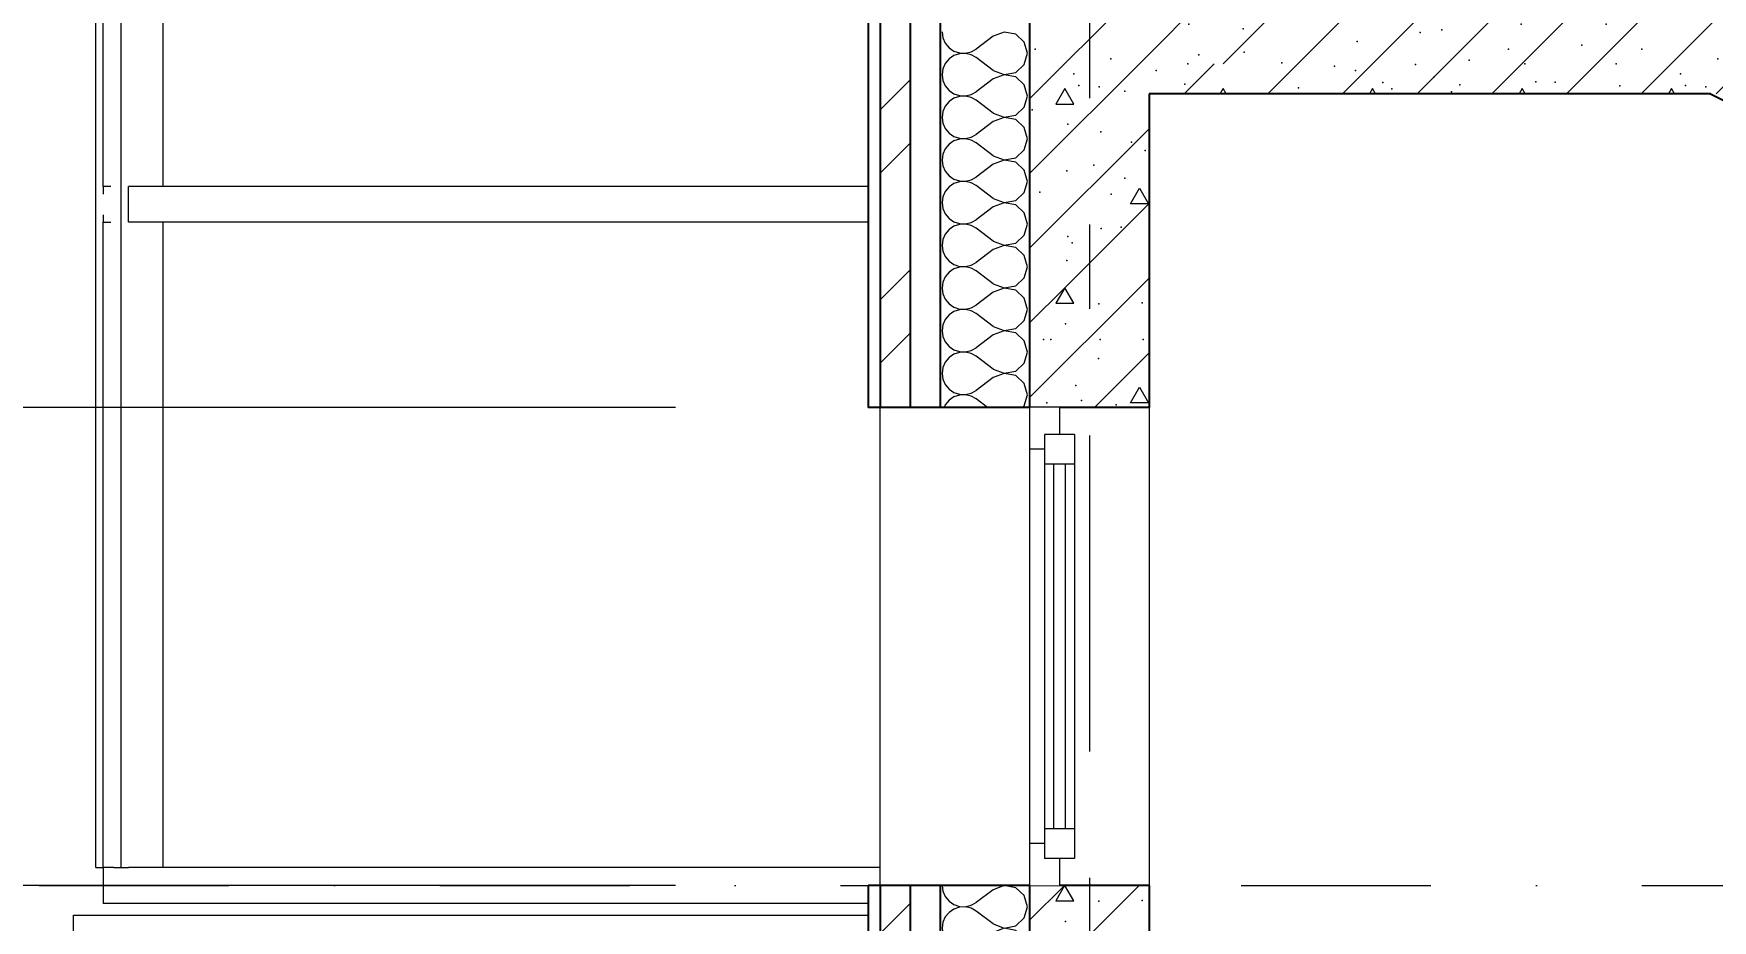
# Model space of a CAD drawing. Header units: millimetres. Extents: x 18162 to 7085488, y 72188 to 247925.
# Drawn here: x 3663562 to 3666371, y 119059 to 120544 of the extents above; entities that cross this region are included whole.
import ezdxf
from ezdxf.enums import TextEntityAlignment as Align

# ---------------------------------------------------------------- set-up
doc = ezdxf.new("R2010")
doc.units = ezdxf.units.MM
doc.header["$MEASUREMENT"] = 0
for name, pattern in [('Dot & Dashed', [670.277762, 317.5, -176.388889, 0, -176.388874]), ('Double Dashed', [1093.611073, 529.166651, -211.666656, 141.111112, -211.666656]), ('Wipeout_Contour', [1000, 0, -1000])]:
    doc.linetypes.add(name, pattern=pattern)
for name, color, linetype in [('Archicad Windows', 7, 'Continuous'), ('Finish - Wall', 7, 'Continuous'), ('Structural - Bearing', 7, 'Continuous'), ('Structural - Grid', 7, 'Continuous'), ('Structural - Stair & Railing', 7, 'Continuous')]:
    doc.layers.add(name, color=color, linetype=linetype)
doc.styles.add('GENERATED_STYLE_3', font='', dxfattribs={"width": 0.8})
doc.styles.get('GENERATED_STYLE_3').set_extended_font_data('ISOCPEUR MON')
doc.dimstyles.new('GENERATED_STYLE__7', dxfattribs={"dimtxt": 220.000005, "dimasz": 114, "dimexe": 0.18, "dimexo": 342.629951, "dimgap": 0, "dimtad": 1, "dimdec": 0, "dimzin": 0, "dimdsep": 46, "dimtxsty": 'GENERATED_STYLE_3', "dimblk": 'ARROWHEAD_2', "dimblk1": 'ARROWHEAD_2', "dimblk2": 'ARROWHEAD_2', "dimcen": 0.09, "dimclrd": 13, "dimclre": 13, "dimclrt": 13, "dimadec": 0, "dimazin": 0, "dimtfac": 1, "dimtdec": 4, "dimtmove": 0, "dimatfit": 3, "dimfxl": 1, "dimtolj": 1, "dimtzin": 0, "dimarcsym": 0})
pattern_1 = [(45, (3761974.73, 95118), (-159.09903, 159.09903), []), (45, (3761921.7, 95171.04), (-159.09903, 159.09903), [])]
pattern_2 = [(0, (3761974.73, 95118.01), (0, 75), [0, -75])]

# ---------------------------------------------------------------- blocks, each defined once
blk = doc.blocks.new('*X848', base_point=(3761974.7, 95118))
at = {"layer": 'Structural - Bearing', "color": 7, "linetype": 'Continuous', "lineweight": 9}
for p, q in [((3665082.6, 120546.6), (3665084, 120536.8)), ((3665084, 120536.8), (3665088, 120527.8)), ((3665168.3, 120539.4), (3665139.8, 120518)), ((3665186.6, 120546.4), (3665168.3, 120539.4)), ((3665205.7, 120542.8), (3665186.6, 120546.4)), ((3665220.1, 120529.6), (3665205.7, 120542.8)), ((3665088, 120527.8), (3665094.2, 120520.2)), ((3665094.2, 120520.2), (3665102.4, 120514.6)), ((3665102.4, 120507.1), (3665094.2, 120501.5)), ((3665102.4, 120514.6), (3665111.7, 120511.5)), ((3665111.7, 120510.2), (3665102.4, 120507.1)), ((3665111.7, 120511.5), (3665121.5, 120511)), ((3665121.5, 120510.7), (3665111.7, 120510.2)), ((3665121.5, 120511), (3665131.1, 120513.2)), ((3665131.1, 120508.5), (3665121.5, 120510.7)), ((3665131.1, 120513.2), (3665139.8, 120518)), ((3665139.8, 120503.7), (3665131.1, 120508.5)), ((3665225.5, 120510.9), (3665220.1, 120529.6)), ((3665220.1, 120492.1), (3665225.5, 120510.9)), ((3665084, 120484.9), (3665082.6, 120475.1)), ((3665088, 120493.9), (3665084, 120484.9)), ((3665094.2, 120501.5), (3665088, 120493.9)), ((3665168.3, 120482.3), (3665139.8, 120503.7)), ((3665168.3, 120482.3), (3665186.6, 120475.3)), ((3665205.7, 120478.9), (3665220.1, 120492.1)), ((3665082.6, 120475.1), (3665084, 120465.4)), ((3665084, 120465.4), (3665088, 120456.4)), ((3665088, 120456.4), (3665094.2, 120448.8)), ((3665168.3, 120468), (3665139.8, 120446.6)), ((3665186.6, 120475), (3665168.3, 120468)), ((3665186.6, 120475.3), (3665205.7, 120478.9)), ((3665205.7, 120471.4), (3665186.6, 120475)), ((3665220.1, 120458.2), (3665205.7, 120471.4)), ((3665225.5, 120439.4), (3665220.1, 120458.2)), ((3665094.2, 120430.1), (3665088, 120422.5)), ((3665094.2, 120448.8), (3665102.4, 120443.2)), ((3665102.4, 120435.7), (3665094.2, 120430.1)), ((3665102.4, 120443.2), (3665111.7, 120440.1)), ((3665111.7, 120438.8), (3665102.4, 120435.7)), ((3665111.7, 120440.1), (3665121.5, 120439.6)), ((3665121.5, 120439.3), (3665111.7, 120438.8)), ((3665121.5, 120439.6), (3665131.1, 120441.8)), ((3665131.1, 120437.1), (3665121.5, 120439.3)), ((3665131.1, 120441.8), (3665139.8, 120446.6)), ((3665139.8, 120432.3), (3665131.1, 120437.1)), ((3665168.3, 120410.9), (3665139.8, 120432.3)), ((3665220.1, 120420.7), (3665225.5, 120439.4)), ((3665084, 120413.5), (3665082.6, 120403.7)), ((3665082.6, 120403.7), (3665084, 120394)), ((3665088, 120422.5), (3665084, 120413.5)), ((3665168.3, 120396.6), (3665139.8, 120375.1)), ((3665168.3, 120410.9), (3665186.6, 120403.9)), ((3665186.6, 120403.6), (3665168.3, 120396.6)), ((3665186.6, 120403.9), (3665205.7, 120407.5)), ((3665205.7, 120400), (3665186.6, 120403.6)), ((3665205.7, 120407.5), (3665220.1, 120420.7)), ((3665220.1, 120386.8), (3665205.7, 120400)), ((3665084, 120394), (3665088, 120384.9)), ((3665088, 120384.9), (3665094.2, 120377.4)), ((3665094.2, 120377.4), (3665102.4, 120371.8)), ((3665102.4, 120371.8), (3665111.7, 120368.6)), ((3665111.7, 120367.4), (3665102.4, 120364.2)), ((3665111.7, 120368.6), (3665121.5, 120368.2)), ((3665121.5, 120367.9), (3665111.7, 120367.4)), ((3665121.5, 120368.2), (3665131.1, 120370.4)), ((3665131.1, 120365.6), (3665121.5, 120367.9)), ((3665131.1, 120370.4), (3665139.8, 120375.1)), ((3665225.5, 120368), (3665220.1, 120386.8)), ((3665220.1, 120349.2), (3665225.5, 120368)), ((3665084, 120342.1), (3665082.6, 120332.3)), ((3665088, 120351.1), (3665084, 120342.1)), ((3665094.2, 120358.7), (3665088, 120351.1)), ((3665102.4, 120364.2), (3665094.2, 120358.7)), ((3665139.8, 120360.9), (3665131.1, 120365.6)), ((3665168.3, 120339.4), (3665139.8, 120360.9)), ((3665168.3, 120339.4), (3665186.6, 120332.4)), ((3665205.7, 120336.1), (3665220.1, 120349.2)), ((3665082.6, 120332.3), (3665084, 120322.5)), ((3665084, 120322.5), (3665088, 120313.5)), ((3665088, 120313.5), (3665094.2, 120305.9)), ((3665168.3, 120325.1), (3665139.8, 120303.7)), ((3665186.6, 120332.1), (3665168.3, 120325.1)), ((3665186.6, 120332.4), (3665205.7, 120336.1)), ((3665205.7, 120328.5), (3665186.6, 120332.1)), ((3665220.1, 120315.4), (3665205.7, 120328.5)), ((3665225.5, 120296.6), (3665220.1, 120315.4)), ((3665094.2, 120287.2), (3665088, 120279.6)), ((3665094.2, 120305.9), (3665102.4, 120300.3)), ((3665102.4, 120292.8), (3665094.2, 120287.2)), ((3665102.4, 120300.3), (3665111.7, 120297.2)), ((3665111.7, 120296), (3665102.4, 120292.8)), ((3665111.7, 120297.2), (3665121.5, 120296.7)), ((3665121.5, 120296.4), (3665111.7, 120296)), ((3665121.5, 120296.7), (3665131.1, 120299)), ((3665131.1, 120294.2), (3665121.5, 120296.4)), ((3665131.1, 120299), (3665139.8, 120303.7)), ((3665139.8, 120289.4), (3665131.1, 120294.2)), ((3665168.3, 120268), (3665139.8, 120289.4)), ((3665220.1, 120277.8), (3665225.5, 120296.6)), ((3665084, 120270.6), (3665082.6, 120260.9)), ((3665082.6, 120260.9), (3665084, 120251.1)), ((3665088, 120279.6), (3665084, 120270.6)), ((3665168.3, 120268), (3665186.6, 120261)), ((3665186.6, 120260.7), (3665168.3, 120253.7)), ((3665186.6, 120261), (3665205.7, 120264.6)), ((3665205.7, 120257.1), (3665186.6, 120260.7)), ((3665205.7, 120264.6), (3665220.1, 120277.8)), ((3665220.1, 120243.9), (3665205.7, 120257.1)), ((3665084, 120251.1), (3665088, 120242.1)), ((3665088, 120242.1), (3665094.2, 120234.5)), ((3665094.2, 120234.5), (3665102.4, 120228.9)), ((3665102.4, 120228.9), (3665111.7, 120225.8)), ((3665121.5, 120225.3), (3665131.1, 120227.5)), ((3665131.1, 120227.5), (3665139.8, 120232.3)), ((3665168.3, 120253.7), (3665139.8, 120232.3)), ((3665225.5, 120225.1), (3665220.1, 120243.9)), ((3665084, 120199.2), (3665082.6, 120189.4)), ((3665088, 120208.2), (3665084, 120199.2)), ((3665094.2, 120215.8), (3665088, 120208.2)), ((3665102.4, 120221.4), (3665094.2, 120215.8)), ((3665111.7, 120224.5), (3665102.4, 120221.4)), ((3665111.7, 120225.8), (3665121.5, 120225.3)), ((3665121.5, 120225), (3665111.7, 120224.5)), ((3665131.1, 120222.8), (3665121.5, 120225)), ((3665139.8, 120218), (3665131.1, 120222.8)), ((3665168.3, 120196.6), (3665139.8, 120218)), ((3665205.7, 120193.2), (3665220.1, 120206.4)), ((3665220.1, 120206.4), (3665225.5, 120225.1)), ((3665082.6, 120189.4), (3665084, 120179.7)), ((3665084, 120179.7), (3665088, 120170.7)), ((3665088, 120170.7), (3665094.2, 120163.1)), ((3665168.3, 120182.3), (3665139.8, 120160.9)), ((3665168.3, 120196.6), (3665186.6, 120189.6)), ((3665186.6, 120189.3), (3665168.3, 120182.3)), ((3665186.6, 120189.6), (3665205.7, 120193.2)), ((3665205.7, 120185.7), (3665186.6, 120189.3)), ((3665220.1, 120172.5), (3665205.7, 120185.7)), ((3665225.5, 120153.7), (3665220.1, 120172.5)), ((3665094.2, 120144.4), (3665088, 120136.8)), ((3665094.2, 120163.1), (3665102.4, 120157.5)), ((3665102.4, 120150), (3665094.2, 120144.4)), ((3665102.4, 120157.5), (3665111.7, 120154.3)), ((3665111.7, 120153.1), (3665102.4, 120150)), ((3665111.7, 120154.3), (3665121.5, 120153.9)), ((3665121.5, 120153.6), (3665111.7, 120153.1)), ((3665121.5, 120153.9), (3665131.1, 120156.1)), ((3665131.1, 120151.3), (3665121.5, 120153.6)), ((3665131.1, 120156.1), (3665139.8, 120160.9)), ((3665139.8, 120146.6), (3665131.1, 120151.3)), ((3665168.3, 120125.1), (3665139.8, 120146.6)), ((3665220.1, 120134.9), (3665225.5, 120153.7)), ((3665084, 120127.8), (3665082.6, 120118)), ((3665082.6, 120118), (3665084, 120108.2)), ((3665088, 120136.8), (3665084, 120127.8)), ((3665168.3, 120125.1), (3665186.6, 120118.2)), ((3665186.6, 120117.9), (3665168.3, 120110.9)), ((3665186.6, 120118.2), (3665205.7, 120121.8)), ((3665205.7, 120114.2), (3665186.6, 120117.9)), ((3665205.7, 120121.8), (3665220.1, 120134.9)), ((3665220.1, 120101.1), (3665205.7, 120114.2)), ((3665084, 120108.2), (3665088, 120099.2)), ((3665088, 120099.2), (3665094.2, 120091.6)), ((3665094.2, 120091.6), (3665102.4, 120086.1)), ((3665102.4, 120086.1), (3665111.7, 120082.9)), ((3665131.1, 120084.7), (3665139.8, 120089.4)), ((3665168.3, 120110.9), (3665139.8, 120089.4)), ((3665225.5, 120082.3), (3665220.1, 120101.1)), ((3665088, 120065.4), (3665084, 120056.3)), ((3665094.2, 120072.9), (3665088, 120065.4)), ((3665102.4, 120078.5), (3665094.2, 120072.9)), ((3665111.7, 120081.7), (3665102.4, 120078.5)), ((3665111.7, 120082.9), (3665121.5, 120082.4)), ((3665121.5, 120082.1), (3665111.7, 120081.7)), ((3665121.5, 120082.4), (3665131.1, 120084.7)), ((3665131.1, 120079.9), (3665121.5, 120082.1)), ((3665139.8, 120075.1), (3665131.1, 120079.9)), ((3665168.3, 120053.7), (3665139.8, 120075.1)), ((3665205.7, 120050.3), (3665220.1, 120063.5)), ((3665220.1, 120063.5), (3665225.5, 120082.3)), ((3665084, 120056.3), (3665082.6, 120046.6)), ((3665082.6, 120046.6), (3665084, 120036.8)), ((3665084, 120036.8), (3665088, 120027.8)), ((3665168.3, 120039.4), (3665139.8, 120018)), ((3665168.3, 120053.7), (3665186.6, 120046.7)), ((3665186.6, 120046.4), (3665168.3, 120039.4)), ((3665186.6, 120046.7), (3665205.7, 120050.3)), ((3665205.7, 120042.8), (3665186.6, 120046.4)), ((3665220.1, 120029.6), (3665205.7, 120042.8)), ((3665225.5, 120010.9), (3665220.1, 120029.6)), ((3665088, 120027.8), (3665094.2, 120020.2)), ((3665094.2, 120001.5), (3665088, 119993.9)), ((3665094.2, 120020.2), (3665102.4, 120014.6)), ((3665102.4, 120007.1), (3665094.2, 120001.5)), ((3665102.4, 120014.6), (3665111.7, 120011.5)), ((3665111.7, 120010.2), (3665102.4, 120007.1)), ((3665111.7, 120011.5), (3665121.5, 120011)), ((3665121.5, 120010.7), (3665111.7, 120010.2)), ((3665121.5, 120011), (3665131.1, 120013.2)), ((3665131.1, 120008.5), (3665121.5, 120010.7)), ((3665131.1, 120013.2), (3665139.8, 120018)), ((3665139.8, 120003.7), (3665131.1, 120008.5)), ((3665168.3, 119982.3), (3665139.8, 120003.7)), ((3665220.1, 119992.1), (3665225.5, 120010.9)), ((3665084, 119984.9), (3665082.6, 119975.1)), ((3665082.6, 119975.1), (3665084, 119965.4)), ((3665088, 119993.9), (3665084, 119984.9)), ((3665168.3, 119982.3), (3665186.6, 119975.3)), ((3665186.6, 119975), (3665168.3, 119968)), ((3665186.6, 119975.3), (3665205.7, 119978.9)), ((3665205.7, 119971.4), (3665186.6, 119975)), ((3665205.7, 119978.9), (3665220.1, 119992.1)), ((3665084, 119965.4), (3665088, 119956.4)), ((3665088, 119956.4), (3665094.2, 119948.8)), ((3665094.2, 119948.8), (3665102.4, 119943.2)), ((3665131.1, 119941.8), (3665139.8, 119946.6)), ((3665168.3, 119968), (3665139.8, 119946.6)), ((3665220.1, 119958.2), (3665205.7, 119971.4)), ((3665225.5, 119939.4), (3665220.1, 119958.2)), ((3665088, 119922.5), (3665086, 119918)), ((3665094.2, 119930.1), (3665088, 119922.5)), ((3665102.4, 119935.7), (3665094.2, 119930.1)), ((3665102.4, 119943.2), (3665111.7, 119940.1)), ((3665111.7, 119938.8), (3665102.4, 119935.7)), ((3665111.7, 119940.1), (3665121.5, 119939.6)), ((3665121.5, 119939.3), (3665111.7, 119938.8)), ((3665121.5, 119939.6), (3665131.1, 119941.8)), ((3665131.1, 119937.1), (3665121.5, 119939.3)), ((3665139.8, 119932.3), (3665131.1, 119937.1)), ((3665158.8, 119918), (3665139.8, 119932.3)), ((3665217.2, 119918), (3665220.1, 119920.7)), ((3665220.1, 119920.7), (3665225.5, 119939.4))]:
    blk.add_line(p, q, dxfattribs=at)
blk = doc.blocks.new('*X849', base_point=(3761974.7, 95118))
at = {"layer": 'Structural - Bearing', "color": 7, "linetype": 'Continuous', "lineweight": 9}
for p, q in [((3665082.6, 119118), (3665084, 119108.2)), ((3665084, 119108.2), (3665088, 119099.2)), ((3665168.3, 119110.9), (3665139.8, 119089.4)), ((3665186.6, 119117.9), (3665168.3, 119110.9)), ((3665205.7, 119114.2), (3665186.6, 119117.9)), ((3665220.1, 119101.1), (3665205.7, 119114.2)), ((3665088, 119099.2), (3665094.2, 119091.6)), ((3665094.2, 119091.6), (3665102.4, 119086.1)), ((3665102.4, 119078.5), (3665094.2, 119072.9)), ((3665102.4, 119086.1), (3665111.7, 119082.9)), ((3665111.7, 119081.7), (3665102.4, 119078.5)), ((3665111.7, 119082.9), (3665121.5, 119082.4)), ((3665121.5, 119082.1), (3665111.7, 119081.7)), ((3665121.5, 119082.4), (3665131.1, 119084.7)), ((3665131.1, 119079.9), (3665121.5, 119082.1)), ((3665131.1, 119084.7), (3665139.8, 119089.4)), ((3665139.8, 119075.1), (3665131.1, 119079.9)), ((3665168.3, 119053.7), (3665139.8, 119075.1)), ((3665225.5, 119082.3), (3665220.1, 119101.1)), ((3665220.1, 119063.5), (3665225.5, 119082.3)), ((3665084, 119056.3), (3665082.6, 119046.6)), ((3665082.6, 119046.6), (3665084, 119036.8)), ((3665088, 119065.4), (3665084, 119056.3)), ((3665094.2, 119072.9), (3665088, 119065.4)), ((3665168.3, 119053.7), (3665186.6, 119046.7)), ((3665186.6, 119046.4), (3665168.3, 119039.4)), ((3665186.6, 119046.7), (3665205.7, 119050.3)), ((3665205.7, 119042.8), (3665186.6, 119046.4)), ((3665205.7, 119050.3), (3665220.1, 119063.5)), ((3665084, 119036.8), (3665088, 119027.8)), ((3665088, 119027.8), (3665094.2, 119020.2)), ((3665094.2, 119020.2), (3665097.5, 119018)), ((3665168.3, 119039.4), (3665139.8, 119018)), ((3665220.1, 119029.6), (3665205.7, 119042.8)), ((3665223.5, 119018), (3665220.1, 119029.6))]:
    blk.add_line(p, q, dxfattribs=at)
blk = doc.blocks.new('*X850', base_point=(3761974.7, 95118))
at = {"layer": 'Structural - Bearing', "color": 7, "linetype": 'Continuous', "lineweight": 9}
for p, q in [((3665229.1, 120434.7), (3665429.1, 120634.7)), ((3665229.1, 120309.7), (3665429.1, 120509.7)), ((3665287.8, 120451.8), (3665272.9, 120425.7)), ((3665302.9, 120425.8), (3665287.8, 120451.8)), ((3665272.9, 120425.7), (3665302.9, 120425.8)), ((3665229.1, 120184.7), (3665429.1, 120384.7)), ((3665397.6, 120259.1), (3665412.8, 120285.1)), ((3665412.8, 120285.1), (3665427.7, 120259.1)), ((3665287.8, 120118.4), (3665429.1, 120259.7)), ((3665427.7, 120259.1), (3665397.6, 120259.1)), ((3665229.1, 119934.7), (3665412.8, 120118.4)), ((3665229.1, 120059.7), (3665287.8, 120118.4)), ((3665287.8, 120118.4), (3665272.9, 120092.4)), ((3665302.9, 120092.4), (3665287.8, 120118.4)), ((3665412.8, 120118.4), (3665429.1, 120134.7)), ((3665272.9, 120092.4), (3665302.9, 120092.4)), ((3665337.4, 119918), (3665429.1, 120009.7)), ((3665397.6, 119925.7), (3665412.8, 119951.8)), ((3665412.8, 119951.8), (3665427.7, 119925.7)), ((3665427.7, 119925.7), (3665397.6, 119925.7))]:
    blk.add_line(p, q, dxfattribs=at)
for p in [(3665238.5, 120518), (3665365.1, 120501.9), (3665303.1, 120476.8), (3665311.4, 120457), (3665345.3, 120454.6), (3665388.3, 120447.6), (3665233.1, 120416.4), (3665293.2, 120392.4), (3665348, 120379.5), (3665399.4, 120361.9), (3665422.5, 120348), (3665291.4, 120314.1), (3665336.2, 120323.7), (3665388.5, 120301.7), (3665246.4, 120278.5), (3665365.4, 120275.4), (3665292.7, 120204.3), (3665348.5, 120217.8), (3665382.4, 120219.8), (3665300.5, 120193.5), (3665291.2, 120164.1), (3665345, 120091.8), (3665417.2, 120093), (3665289, 120057.8), (3665252.3, 120031.6), (3665264.4, 120031.8), (3665347.1, 120031.6), (3665419.2, 120031.6), (3665344.5, 120000.1), (3665306.1, 119954.7), (3665257.8, 119925.7), (3665315.8, 119930), (3665374.1, 119922.7)]:
    blk.add_point(p, dxfattribs=at)
blk = doc.blocks.new('*X851', base_point=(3761974.7, 95118))
at = {"layer": 'Structural - Bearing', "color": 7, "linetype": 'Continuous', "lineweight": 9}
for p, q in [((3665229.1, 119059.7), (3665287.4, 119118)), ((3665287.5, 119118), (3665272.9, 119092.4)), ((3665302.9, 119092.4), (3665288, 119118)), ((3665312.4, 119018), (3665412.4, 119118)), ((3665272.9, 119092.4), (3665302.9, 119092.4))]:
    blk.add_line(p, q, dxfattribs=at)
for p in [(3665345, 119091.8), (3665417.2, 119093), (3665289, 119057.7), (3665252.3, 119031.6), (3665264.4, 119031.8), (3665347.1, 119031.6), (3665419.2, 119031.6)]:
    blk.add_point(p, dxfattribs=at)
blk = doc.blocks.new('*X858', base_point=(3761974.7, 95118))
at = {"layer": 'Structural - Stair & Railing', "color": 7, "linetype": 'Continuous', "lineweight": 9}
for p, q in [((3665429.1, 120509.7), (3665512.4, 120593)), ((3665552.9, 120493.4), (3665652.5, 120593)), ((3665627.5, 120443), (3665777.5, 120593)), ((3665662.8, 120592.4), (3665663.1, 120593)), ((3665692.8, 120592.4), (3665662.8, 120592.4)), ((3665692.5, 120593), (3665692.8, 120592.4)), ((3665752.5, 120443), (3665902.5, 120593)), ((3665877.5, 120443), (3666027.5, 120593)), ((3665912.8, 120592.4), (3665913.1, 120593)), ((3665942.8, 120592.4), (3665912.8, 120592.4)), ((3665942.5, 120593), (3665942.8, 120592.4)), ((3666002.5, 120443), (3666152.5, 120593)), ((3666127.5, 120443), (3666277.5, 120593)), ((3666162.8, 120592.4), (3666163.1, 120593)), ((3666192.8, 120592.4), (3666162.8, 120592.4)), ((3666192.5, 120593), (3666192.8, 120592.4)), ((3666252.5, 120443), (3666402.5, 120593)), ((3666377.5, 120443), (3666527.5, 120593)), ((3666412.8, 120592.4), (3666413.1, 120593)), ((3666442.8, 120592.4), (3666412.8, 120592.4)), ((3666442.5, 120593), (3666442.8, 120592.4)), ((3666568, 120493.4), (3666667.6, 120593)), ((3666677.9, 120592.4), (3666678.2, 120593)), ((3666704, 120592.4), (3666677.9, 120592.4)), ((3665487.4, 120443), (3665537.8, 120493.4)), ((3666502.5, 120443), (3666552.9, 120493.4)), ((3666642.6, 120443), (3666704, 120504.4)), ((3665547.8, 120443), (3665552.9, 120451.8)), ((3665558, 120443), (3665552.9, 120451.8)), ((3665802.9, 120451.8), (3665797.9, 120443)), ((3665808, 120443), (3665802.9, 120451.8)), ((3666052.9, 120451.8), (3666047.9, 120443)), ((3666058, 120443), (3666052.9, 120451.8)), ((3666302.9, 120451.8), (3666297.9, 120443)), ((3666308, 120443), (3666302.9, 120451.8)), ((3666562.9, 120443), (3666568, 120451.8)), ((3666573.1, 120443), (3666568, 120451.8))]:
    blk.add_line(p, q, dxfattribs=at)
for p in [(3665689.1, 120592.2), (3665459.6, 120573.6), (3665483.1, 120576.6), (3665630.7, 120581.6), (3665665.9, 120581.9), (3665725.3, 120581.4), (3665798.6, 120579.3), (3665845.8, 120567.5), (3665918.3, 120581.9), (3666098, 120587.7), (3666209, 120582.9), (3666266.1, 120584.5), (3666316, 120588.6), (3666354.2, 120582.9), (3666414.9, 120579.8), (3666474.7, 120573.6), (3666498.2, 120576.6), (3666645.9, 120581.6), (3666681.1, 120581.9), (3665495.2, 120559.7), (3665586.2, 120552), (3665882.3, 120545.9), (3665918.8, 120550.2), (3666051.3, 120559.7), (3666193.5, 120559.8), (3666255.3, 120562.8), (3666510.3, 120559.7), (3666601.3, 120552), (3665512.3, 120508.2), (3665588.1, 120512.6), (3665777.2, 120530.8), (3666030.4, 120518), (3666152.8, 120524.4), (3666253.6, 120518), (3666527.4, 120508.2), (3666603.3, 120512.6), (3665441, 120482), (3665493.6, 120493.3), (3665651.1, 120494.8), (3665739.3, 120489.2), (3665774.2, 120482), (3665874.8, 120492.2), (3665964.7, 120499.5), (3666057.5, 120493.3), (3666210.2, 120493.2), (3666380.3, 120501.9), (3666456.1, 120482), (3666508.7, 120493.3), (3666666.2, 120494.8), (3665488.7, 120459.2), (3665678.9, 120453.1), (3665820.1, 120462.2), (3665834.9, 120451.7), (3665906.1, 120471.6), (3665948.6, 120458.2), (3666076, 120463.4), (3666108.5, 120462.4), (3666216.7, 120456.2), (3666318.2, 120476.8), (3666326.5, 120457), (3666360.4, 120454.6), (3666503.8, 120459.2), (3666694, 120453.1), (3665935.1, 120446.7), (3666403.4, 120447.6)]:
    blk.add_point(p, dxfattribs=at)
blk = doc.blocks.new('Standard grid marker[358]_3', base_point=(3665329.1, 147118))
at = {"layer": 'Structural - Grid', "color": 13, "linetype": 'Double Dashed', "lineweight": 13}
blk.add_line((3665329.1, 146118), (3665329.1, 88118), dxfattribs=at)
at = {"layer": 'Structural - Grid', "color": 13, "lineweight": 13, "style": 'GENERATED_STYLE_3'}
blk.add_attdef('AC_MarkerText_1', text='', height=250, rotation=360, dxfattribs=at).set_placement((3665329.1, 86943), align=Align.TOP_CENTER)
blk = doc.blocks.new('*D1215', base_point=(3761974.7, 95118))
at = {"color": 12, "linetype": 'Continuous', "lineweight": 35}
for p, q in [((3661904.5, 119161.3), (3662054.5, 119074.7)), ((3661904.5, 117661.3), (3662054.5, 117574.7))]:
    blk.add_line(p, q, dxfattribs=at)
at = {"color": 13, "linetype": 'Continuous', "lineweight": 13}
for p, q in [((3664636.4, 119118), (3661867, 119118)), ((3661979.5, 117618), (3661979.5, 119118)), ((3665086.4, 117618), (3661867, 117618))]:
    blk.add_line(p, q, dxfattribs=at)
at = {"color": 13, "lineweight": 13, "insert": (3662043.3, 118108.9), "char_height": 220, "attachment_point": 7, "rotation": 90, "style": 'GENERATED_STYLE_3'}
blk.add_mtext('\\A1;{\\pql;\\fISOCPEUR MON|b0|i0|c0|p0;\\W0.800000;1,500}', dxfattribs=at)
blk = doc.blocks.new('ARROWHEAD_2')
at = {"color": 0, "linetype": 'Continuous', "lineweight": 0}
for p, q in [((-0.378, -0.655), (0.378, 0.655)), ((0, 0), (-1, 0))]:
    blk.add_line(p, q, dxfattribs=at)
blk = doc.blocks.new('*D1216', base_point=(3761974.7, 95118))
at = {"color": 12, "linetype": 'Continuous', "lineweight": 35}
for p, q in [((3661904.5, 119961.3), (3662054.5, 119874.7)), ((3661904.5, 119161.3), (3662054.5, 119074.7))]:
    blk.add_line(p, q, dxfattribs=at)
at = {"color": 13, "linetype": 'Continuous', "lineweight": 13}
for p, q in [((3664636.4, 119918), (3661867, 119918)), ((3661979.5, 119118), (3661979.5, 119918)), ((3664636.4, 119118), (3661867, 119118))]:
    blk.add_line(p, q, dxfattribs=at)
at = {"color": 13, "lineweight": 13, "insert": (3661999.4, 119333.6), "char_height": 220, "attachment_point": 7, "rotation": 90, "style": 'GENERATED_STYLE_3'}
blk.add_mtext('\\A1;{\\pql;\\fISOCPEUR MON|b0|i0|c0|p0;\\W0.800000;800}', dxfattribs=at)
blk = doc.blocks.new('*D1217', base_point=(3761974.7, 95118))
at = {"color": 12, "linetype": 'Continuous', "lineweight": 35}
for p, q in [((3661904.5, 120661.3), (3662054.5, 120574.7)), ((3661904.5, 119961.3), (3662054.5, 119874.7))]:
    blk.add_line(p, q, dxfattribs=at)
at = {"color": 13, "linetype": 'Continuous', "lineweight": 13}
for p, q in [((3665086.4, 120618), (3661867, 120618)), ((3661979.5, 119918), (3661979.5, 120618)), ((3664636.4, 119918), (3661867, 119918))]:
    blk.add_line(p, q, dxfattribs=at)
at = {"color": 13, "lineweight": 13, "insert": (3661999.4, 120083.6), "char_height": 220, "attachment_point": 7, "rotation": 90, "style": 'GENERATED_STYLE_3'}
blk.add_mtext('\\A1;{\\pql;\\fISOCPEUR MON|b0|i0|c0|p0;\\W0.800000;700}', dxfattribs=at)
blk = doc.blocks.new('*D1241', base_point=(3761974.7, 95118))
at = {"color": 12, "linetype": 'Continuous', "lineweight": 35}
for p, q in [((3661304.2, 133911.3), (3661454.2, 133824.7)), ((3661304.2, 101111.3), (3661454.2, 101024.7))]:
    blk.add_line(p, q, dxfattribs=at)
at = {"color": 13, "linetype": 'Continuous', "lineweight": 13}
for p, q in [((3664516.7, 133868), (3661266.7, 133868)), ((3661379.2, 101068), (3661379.2, 133868)), ((3664436.4, 101068), (3661266.7, 101068))]:
    blk.add_line(p, q, dxfattribs=at)
at = {"color": 13, "lineweight": 13, "char_height": 220, "attachment_point": 7, "rotation": 90, "style": 'GENERATED_STYLE_3'}
for s, insert in [('\\A1;{\\pql;\\fISOCPEUR MON|b0|i0|c0|p0;\\W0.800000;200}', (3661399, 133455.8)), ('\\A1;{\\pql;\\fISOCPEUR MON|b0|i0|c0|p0;\\W0.800000;32,800}', (3661443, 116945.5))]:
    blk.add_mtext(s, dxfattribs=dict(at, insert=insert))
blk = doc.blocks.new('*D1248', base_point=(3761974.7, 95118))
at = {"color": 13, "linetype": 'Continuous', "lineweight": 13}
for p, q in [((3660779.6, 145568), (3660779.6, 145641.4)), ((3664636.4, 145568), (3660667.1, 145568)), ((3660779.6, 90368), (3660779.6, 145568)), ((3664786.4, 90368), (3660667.1, 90368)), ((3660779.6, 90294.7), (3660779.6, 90368))]:
    blk.add_line(p, q, dxfattribs=at)
at = {"color": 12, "linetype": 'Continuous', "lineweight": 35}
for p, q in [((3660854.6, 145524.7), (3660704.6, 145611.3)), ((3660704.6, 90411.3), (3660854.6, 90324.7))]:
    blk.add_line(p, q, dxfattribs=at)
at = {"color": 13, "lineweight": 13, "insert": (3660843.4, 117629.9), "char_height": 220, "attachment_point": 7, "rotation": 90, "style": 'GENERATED_STYLE_3'}
blk.add_mtext('\\A1;{\\pql;\\fISOCPEUR MON|b0|i0|c0|p0;\\W0.800000;55,200}', dxfattribs=at)

msp = doc.modelspace()

# ---------------------------------------------------------------- hatches: boundary and pattern name
at = {"layer": 'Structural - Bearing', "linetype": 'Continuous', "lineweight": 9}
h = msp.add_hatch(dxfattribs=at)
h.set_pattern_fill('Gypsum_0003', style=0, pattern_type=2)
h.set_pattern_definition(pattern_2)
h.paths.add_polyline_path([(3664959.1, 122118), (3664959.1, 119918), (3664979.1, 119918), (3664979.1, 122118)])
h = msp.add_hatch(dxfattribs=at)
h.set_pattern_fill('Steel_0003', style=0, pattern_type=2)
h.set_pattern_definition(pattern_1)
h.paths.add_polyline_path([(3664979.1, 119918), (3665029.1, 119918), (3665029.1, 122018), (3664979.1, 122018)])
h = msp.add_hatch(dxfattribs=at)
h.set_pattern_fill('Gypsum_0003', style=0, pattern_type=2)
h.set_pattern_definition(pattern_2)
h.paths.add_polyline_path([(3664959.1, 119118), (3664959.1, 116918), (3664979.1, 116918), (3664979.1, 119118)])
h = msp.add_hatch(dxfattribs=at)
h.set_pattern_fill('Steel_0003', style=0, pattern_type=2)
h.set_pattern_definition(pattern_1)
h.paths.add_polyline_path([(3664979.1, 119118), (3664979.1, 119018), (3665029.1, 119018), (3665029.1, 119118)])

# ---------------------------------------------------------------- linework, layer by layer
at = {"layer": 'Archicad Windows', "color": 7, "linetype": 'Continuous', "lineweight": 9}
for p, q in [((3664979.1, 119118), (3664979.1, 119918)), ((3665429.1, 119918), (3665429.1, 119118)), ((3665304.1, 119783.9), (3665304.1, 119729.1)), ((3665304.1, 119729.1), (3665304.1, 119694.9)), ((3665304.1, 119694.9), (3665304.1, 119640.1)), ((3665304.1, 119640.1), (3665304.1, 119605.8)), ((3665304.1, 119605.8), (3665304.1, 119551)), ((3665304.1, 119551), (3665304.1, 119516.8)), ((3665304.1, 119516.8), (3665304.1, 119462)), ((3665304.1, 119462), (3665304.1, 119427.7)), ((3665304.1, 119427.7), (3665304.1, 119372.9)), ((3665304.1, 119372.9), (3665304.1, 119338.7)), ((3665304.1, 119338.7), (3665304.1, 119283.9)), ((3665304.1, 119283.9), (3665304.1, 119249.6))]:
    msp.add_line(p, q, dxfattribs=at)
at = {"layer": 'Finish - Wall', "color": 7, "linetype": 'Continuous', "lineweight": 9}
for p, q in [((3663666.6, 120258), (3663666.6, 121388)), ((3663709.1, 120258), (3663709.1, 121388)), ((3663679.1, 120288), (3663679.1, 121358)), ((3663779.1, 120288), (3663779.1, 121358)), ((3663679.1, 120288), (3663679.1, 120275.4)), ((3663691.6, 120288), (3663679.1, 120288)), ((3663721.5, 120228), (3663721.5, 120288)), ((3664959.1, 120288), (3663721.5, 120288)), ((3663666.6, 119148), (3663666.6, 120258)), ((3663709.1, 119148), (3663709.1, 120258)), ((3663679.1, 120240.6), (3663679.1, 120228)), ((3663679.1, 120228), (3663691.6, 120228)), ((3663679.1, 119148), (3663679.1, 120228)), ((3664959.1, 120228), (3663721.5, 120228)), ((3663779.1, 119148), (3663779.1, 120228)), ((3663666.6, 119148), (3663679.1, 119148)), ((3663696.6, 119148), (3663679.1, 119148)), ((3663679.1, 119148), (3663679.1, 119088)), ((3663696.6, 119148), (3663709.1, 119148)), ((3663709.1, 119148), (3663721.5, 119148)), ((3664979.1, 119148), (3663721.5, 119148)), ((3664959.1, 119088), (3663679.1, 119088))]:
    msp.add_line(p, q, dxfattribs=at)
at = {"layer": 'Structural - Bearing', "color": 7, "linetype": 'Continuous', "lineweight": 25}
for p, q in [((3664959.1, 122118), (3664959.1, 119918)), ((3665029.1, 122018), (3665029.1, 119918)), ((3665079.1, 122018), (3665079.1, 119918)), ((3665229.1, 122018), (3665229.1, 119918)), ((3665429.1, 120443), (3665429.1, 119918)), ((3664979.1, 119918), (3664959.1, 119918)), ((3664959.1, 119118), (3664959.1, 116918)), ((3664979.1, 119118), (3664959.1, 119118)), ((3665029.1, 119118), (3665029.1, 119018)), ((3665079.1, 119118), (3665079.1, 119018)), ((3665229.1, 119118), (3665229.1, 119018)), ((3665429.1, 119118), (3665429.1, 119018))]:
    msp.add_line(p, q, dxfattribs=at)
at = {"layer": 'Structural - Bearing', "color": 7, "linetype": 'Continuous', "lineweight": 9}
for p, q in [((3663629.1, 119068), (3664959.1, 119068)), ((3663629.1, 118868), (3663629.1, 119068))]:
    msp.add_line(p, q, dxfattribs=at)
at = {"layer": 'Structural - Bearing', "color": 7, "linetype": 'Continuous', "lineweight": 25, "flags": 128}
for points in [[(3664979.1, 122118), (3664979.1, 122018), (3664979.1, 119918)], [(3665429.1, 119918), (3665279.1, 119918), (3665229.1, 119918), (3665079.1, 119918), (3665029.1, 119918), (3664979.1, 119918)], [(3665429.1, 119118), (3665279.1, 119118), (3665229.1, 119118), (3665079.1, 119118), (3665029.1, 119118), (3664979.1, 119118)], [(3664979.1, 119118), (3664979.1, 119018), (3664979.1, 116918)]]:
    msp.add_lwpolyline(points, dxfattribs=at)
at = {"layer": 'Structural - Stair & Railing', "color": 7, "linetype": 'Continuous', "lineweight": 25}
msp.add_line((3666368.5, 120443), (3665429.1, 120443), dxfattribs=at)
at = {"layer": 'Structural - Stair & Railing', "color": 7, "linetype": 'Continuous', "lineweight": 25, "flags": 128}
msp.add_lwpolyline([(3666368.5, 120443), (3666804.1, 120225.3)], dxfattribs=at)

# ---------------------------------------------------------------- block references
at = {"layer": 'Structural - Bearing', "lineweight": 0}
for name in ['*X848', '*X850', '*X849', '*X851']:
    msp.add_blockref(name, (3761974.7, 95118), dxfattribs=at)
at = {"layer": 'Structural - Stair & Railing', "lineweight": 0}
msp.add_blockref('*X858', (3761974.7, 95118), dxfattribs=at)

# ---------------------------------------------------------------- dimensions: what is measured, and where the dimension line sits
at = {"color": 13, "linetype": 'Continuous', "lineweight": 13}
for base, p1, p2, picture, middle in [((3660779.6, 145568), (3665129.1, 90368), (3664979.1, 145568), '*D1248', (3660625.6, 118082.1)), ((3661379.2, 133868), (3664779.1, 101068), (3664859.3, 133868), '*D1241', (3661225.2, 117397.7)), ((3661979.5, 119918), (3664979.1, 119118), (3664979.1, 119918), '*D1216', (3661825.5, 119584.7))]:
    dim = msp.add_linear_dim(base=base, p1=p1, p2=p2, angle=90, dimstyle='GENERATED_STYLE__7', dxfattribs=at)
    dim.commit()
    dim.dimension.update_dxf_attribs({"geometry": picture, "text_midpoint": middle, "dimtype": 160, "text_rotation": 90})

# ---------------------------------------------------------------- wipeouts: each hides what was drawn before it
at = {"color": 254, "linetype": 'Wipeout_Contour', "lineweight": 0, "ltscale": 14668951.75306595}
msp.add_wipeout([(3665254.1, 119823), (3665304.1, 119823), (3665304.1, 119873), (3665254.1, 119873)], dxfattribs=at).dxf.layer = 'Archicad Windows'
at = {"color": 254, "linetype": 'Wipeout_Contour', "lineweight": 0, "ltscale": 14668865.71325392}
msp.add_wipeout([(3665254.1, 119213), (3665254.1, 119163), (3665304.1, 119163), (3665304.1, 119213)], dxfattribs=at).dxf.layer = 'Archicad Windows'

# ---------------------------------------------------------------- next in the draw order: linework, layer by layer
at = {"layer": 'Archicad Windows', "color": 7, "linetype": 'Continuous', "lineweight": 9}
for p, q in [((3665304.1, 119873), (3665304.1, 119823)), ((3665254.1, 119823), (3665254.1, 119251)), ((3665304.1, 119823), (3665254.1, 119823)), ((3665269.1, 119823), (3665269.1, 119213)), ((3665289.1, 119213), (3665289.1, 119823)), ((3665304.1, 119823), (3665304.1, 119818.2)), ((3665304.1, 119818.2), (3665304.1, 119783.9)), ((3665254.1, 119251), (3665254.1, 119213)), ((3665304.1, 119249.6), (3665304.1, 119217.8)), ((3665304.1, 119217.8), (3665304.1, 119213)), ((3665304.1, 119213), (3665254.1, 119213)), ((3665304.1, 119213), (3665304.1, 119163))]:
    msp.add_line(p, q, dxfattribs=at)

# ---------------------------------------------------------------- next in the draw order: wipeouts: each hides what was drawn before it
at = {"color": 254, "linetype": 'Wipeout_Contour', "lineweight": 0, "ltscale": 22003283.91075775}
msp.add_wipeout([(3665279.1, 119873), (3665279.1, 119918), (3665229.1, 119918), (3665229.1, 119848), (3665254.1, 119848), (3665254.1, 119873)], dxfattribs=at).dxf.layer = 'Archicad Windows'
at = {"color": 254, "linetype": 'Wipeout_Contour', "lineweight": 0, "ltscale": 22003142.48419218}
msp.add_wipeout([(3665254.1, 119188), (3665229.1, 119188), (3665229.1, 119118), (3665279.1, 119118), (3665279.1, 119163), (3665254.1, 119163)], dxfattribs=at).dxf.layer = 'Archicad Windows'

# ---------------------------------------------------------------- next in the draw order: linework, layer by layer
at = {"color": 8, "linetype": 'Dot & Dashed', "lineweight": 13}
msp.add_line((3658879.3, 119118), (3689916.5, 119118), dxfattribs=at)
at = {"layer": 'Archicad Windows', "color": 7, "linetype": 'Continuous', "lineweight": 9}
for p, q in [((3665229.1, 119918), (3665229.1, 119848)), ((3665279.1, 119918), (3665279.1, 119873)), ((3665229.1, 119848), (3665229.1, 119188)), ((3665254.1, 119848), (3665229.1, 119848)), ((3665229.1, 119188), (3665229.1, 119118)), ((3665254.1, 119188), (3665229.1, 119188)), ((3665279.1, 119163), (3665279.1, 119118))]:
    msp.add_line(p, q, dxfattribs=at)
at = {"layer": 'Archicad Windows', "color": 7, "linetype": 'Continuous', "lineweight": 9, "flags": 128}
for points in [[(3665254.1, 119873), (3665254.1, 119848), (3665254.1, 119823)], [(3665304.1, 119873), (3665279.1, 119873), (3665254.1, 119873)], [(3665254.1, 119213), (3665254.1, 119188), (3665254.1, 119163)], [(3665304.1, 119163), (3665279.1, 119163), (3665254.1, 119163)]]:
    msp.add_lwpolyline(points, dxfattribs=at)

# ---------------------------------------------------------------- next in the draw order: block references
at = {"layer": 'Structural - Grid', "color": 13, "linetype": 'Continuous', "lineweight": 13}
msp.add_blockref('Standard grid marker[358]_3', (3665329.1, 147118), dxfattribs=at)

# ---------------------------------------------------------------- next in the draw order: dimensions: what is measured, and where the dimension line sits
at = {"color": 13, "linetype": 'Continuous', "lineweight": 13}
for base, p1, p2, picture, middle in [((3661979.5, 120618), (3664979.1, 119918), (3665429.1, 120618), '*D1217', (3661825.5, 120334.7)), ((3661979.5, 119118), (3665429.1, 117618), (3664979.1, 119118), '*D1215', (3661825.5, 118477.5))]:
    dim = msp.add_linear_dim(base=base, p1=p1, p2=p2, angle=90, dimstyle='GENERATED_STYLE__7', dxfattribs=at)
    dim.commit()
    dim.dimension.update_dxf_attribs({"geometry": picture, "text_midpoint": middle, "dimtype": 160, "text_rotation": 90})

doc.saveas('drawing.dxf')
